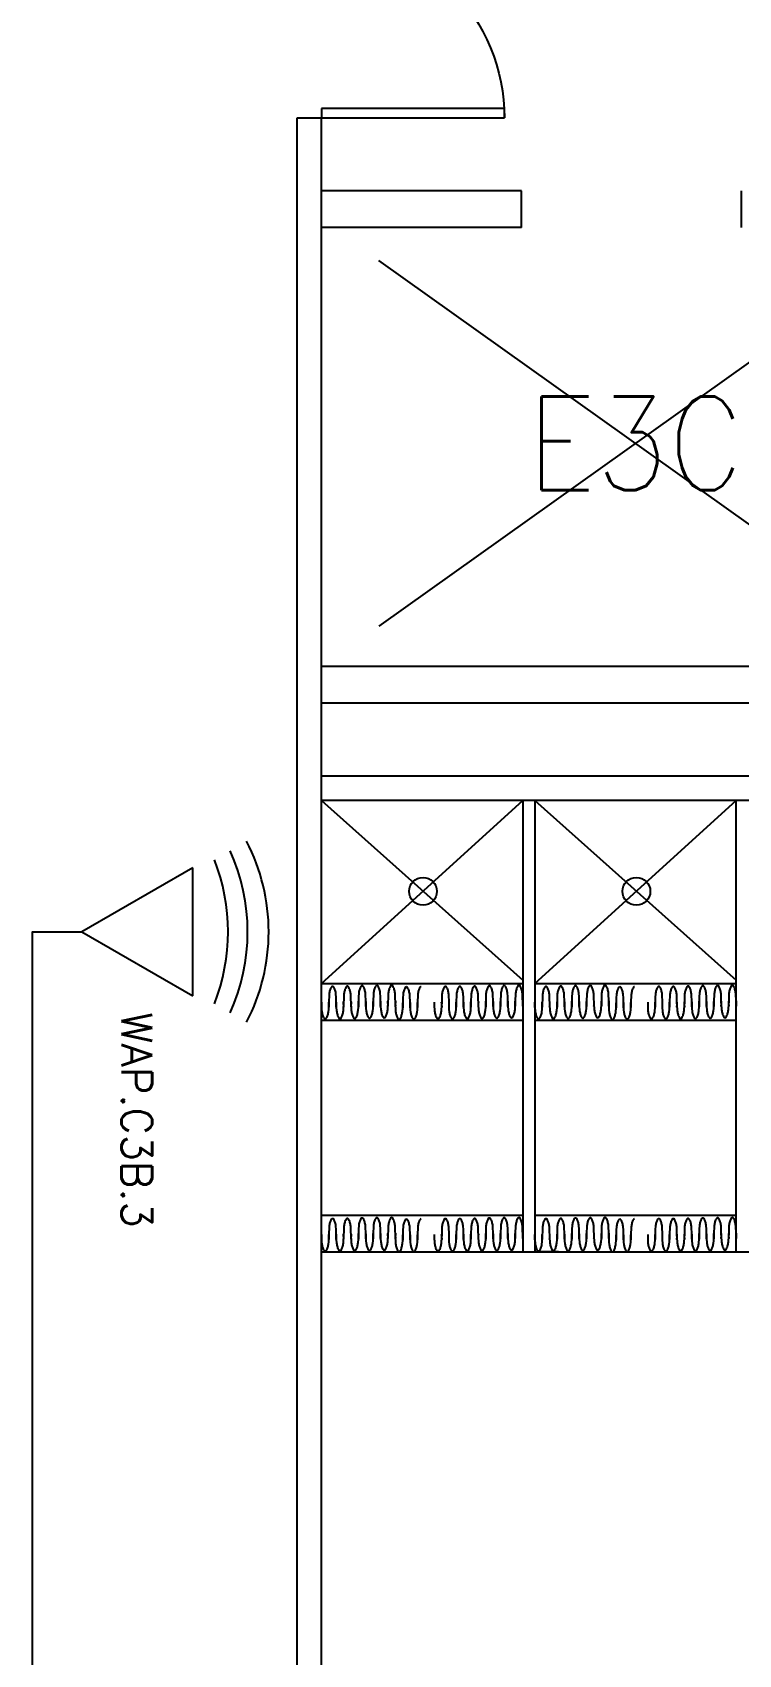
# Model space of a CAD drawing. Header units: inches. Extents: x -460 to 10305, y -938 to 5356.
# Drawn here: x 6000.6 to 6116.4, y 2437.1 to 2703.1 of the extents above; entities that cross this region are included whole.
import ezdxf
from ezdxf.enums import TextEntityAlignment as Align

# ---------------------------------------------------------------- set-up
doc = ezdxf.new("R2010")
doc.units = ezdxf.units.IN
doc.header["$MEASUREMENT"] = 0
doc.set_wipeout_variables(frame=1)
for name, color, linetype in [('01-0263-03-DWG-BFP-ARCH$0$SP-DOORS', 5, 'Continuous'), ('01-0263-03-DWG-BFP-ARCH$0$SP-ELEVATOR', 112, 'Continuous'), ('01-0263-03-DWG-BFP-ARCH$0$SP-FIXT', 35, 'Continuous'), ('01-0263-03-DWG-BFP-ARCH$0$SP-PART', 190, 'Continuous'), ('01-0263-03-DWG-BFP-ARCH$0$SP-RMNO', 7, 'Continuous'), ('01-0263-03-DWG-BFP-ARCH$0$SP-ROOM', 7, 'Continuous'), ('01-0263-03-DWG-BFP-ARCH$0$SP-WALL', 7, 'Continuous'), ('T-Comm-E-Wireless', 1, 'Continuous'), ('T-Comm-Path', 40, 'Continuous')]:
    doc.layers.add(name, color=color, linetype=linetype)
doc.layers.get('01-0263-03-DWG-BFP-ARCH$0$SP-ROOM').off()
doc.styles.add('01-0263-03-DWG-BFP-ARCH$0$ROMANS', font='ROMANS.shx', dxfattribs={"width": 0.9})
doc.styles.add('3-32', font='SIMPLEX.shx', dxfattribs={"height": 9})

# ---------------------------------------------------------------- blocks, each defined once
blk = doc.blocks.new('01-0263-03-DWG-BFP-ARCH$0$DOR01')
at = {"color": 0}
for p, q in [((1, 1), (0, 1)), ((0, 1), (0, 0)), ((1, 0), (1, 1)), ((0, 0), (1, 0))]:
    blk.add_line(p, q, dxfattribs=at)
blk = doc.blocks.new('01-0263-03-DWG-BFP-ARCH$0$DOR00')
at = {"color": 0}
for p, q in [((0, 1), (0, 0)), ((1, 0), (1, 1))]:
    blk.add_line(p, q, dxfattribs=at)
blk = doc.blocks.new('01-0263-03-DWG-BFP-ARCH$0$FMGRM1')
at = {"style": '01-0263-03-DWG-BFP-ARCH$0$ROMANS', "width": 0.9}
for tag, p in [('RMAREA', (0, -0.2836)), ('DATA1', (0, -0.443)), ('DATA2', (0, -0.6024)), ('DATA3', (0, -0.7618)), ('DATA4', (0, -0.9213)), ('DATA5', (0, -1.0807))]:
    blk.add_attdef(tag, text='', height=0.1172, dxfattribs=at).set_placement(p, align=Align.CENTER)
at = {"linetype": 'Continuous'}
blk.add_wipeout([(-0.375, -0.125), (0.375, -0.125), (0.375, 0.125), (-0.375, 0.125)], dxfattribs=at)
at = {"layer": '01-0263-03-DWG-BFP-ARCH$0$SP-RMNO', "style": '01-0263-03-DWG-BFP-ARCH$0$ROMANS', "width": 0.9}
blk.add_attdef('RMNUMB', text='', height=0.16, dxfattribs=at).set_placement((0, 0), align=Align.MIDDLE)
blk = doc.blocks.new('01-0263-03-DWG-BFP-ARCH', base_point=(1295.15, 1353.42))
at = {"layer": '01-0263-03-DWG-BFP-ARCH$0$SP-DOORS'}
blk.add_line((3346.01, 1907.43), (3342.16, 1907.43), dxfattribs=at)
at = {"layer": '01-0263-03-DWG-BFP-ARCH$0$SP-DOORS', "color": 4}
blk.add_lwpolyline([(3307.16, 2123.43, -0.414214), (3337.16, 2093.43, -0.414214)], format="xyb", dxfattribs=at)
at = {"layer": '01-0263-03-DWG-BFP-ARCH$0$SP-ELEVATOR'}
for p, q in [((3400.74, 2070.03), (3316.54, 2010.02)), ((3400.74, 2010.02), (3316.54, 2070.03))]:
    blk.add_line(p, q, dxfattribs=at)
at = {"layer": '01-0263-03-DWG-BFP-ARCH$0$SP-FIXT'}
for p, q in [((3307.16, 1981.43), (3340.16, 1951.96)), ((3307.16, 1951.43), (3340.16, 1981.43)), ((3342.16, 1951.43), (3375.16, 1981.43)), ((3342.16, 1981.43), (3375.16, 1951.96))]:
    blk.add_line(p, q, dxfattribs=at)
for centre in [(3323.81, 1966.56), (3358.81, 1966.56)]:
    blk.add_circle(centre, 2.28, dxfattribs=at)
at = {"layer": '01-0263-03-DWG-BFP-ARCH$0$SP-PART'}
for p, q in [((3307.16, 1951.43), (3340.16, 1951.43)), ((3342.16, 1951.43), (3375.16, 1951.43)), ((3307.16, 1945.43), (3340.16, 1945.43)), ((3342.16, 1945.43), (3375.16, 1945.43)), ((3307.16, 1913.43), (3340.16, 1913.43)), ((3342.16, 1913.43), (3375.16, 1913.43)), ((3307.16, 1907.43), (3340.16, 1907.43)), ((3342.16, 1907.43), (3375.16, 1907.43))]:
    blk.add_line(p, q, dxfattribs=at)
for points in [[(3308.98, 1950.96, 0.247833), (3308.8, 1950.86, 0.081037), (3308.54, 1950.32, 0.039769), (3308.42, 1949.68, 0.013847), (3308.37, 1947.81, 0.009217), (3308.37, 1947.53, 0.039769)], [(3309.58, 1947.55, 0.008534), (3309.59, 1947.81, 0.013847), (3309.54, 1949.68, 0.039769), (3309.41, 1950.32, 0.081037), (3309.16, 1950.86, 0.247833), (3308.98, 1950.96, 0.247833)], [(3311.4, 1951, 0.247833), (3311.22, 1950.9, 0.081037), (3310.97, 1950.36, 0.039769), (3310.84, 1949.72, 0.013847), (3310.79, 1947.85, 0.009217), (3310.79, 1947.57, 0.039769)], [(3312.01, 1947.59, 0.008534), (3312.01, 1947.85, 0.013847), (3311.96, 1949.72, 0.039769), (3311.83, 1950.36, 0.081037), (3311.58, 1950.9, 0.247833), (3311.4, 1951, 0.247833)], [(3313.82, 1951.05, 0.247833), (3313.64, 1950.96, 0.081037), (3313.39, 1950.42, 0.039769), (3313.26, 1949.78, 0.013847), (3313.21, 1947.91, 0.010512), (3313.22, 1947.59, 0.039769)], [(3314.43, 1947.65, 0.008534), (3314.43, 1947.91, 0.013847), (3314.38, 1949.78, 0.039769), (3314.25, 1950.42, 0.081037), (3314, 1950.96, 0.247833), (3313.82, 1951.05, 0.247833)], [(3316.25, 1951.1, 0.247833), (3316.07, 1951, 0.081037), (3315.81, 1950.46, 0.039769), (3315.69, 1949.82, 0.013847), (3315.64, 1947.95, 0.009217), (3315.64, 1947.67, 0.039769)], [(3316.85, 1947.69, 0.008534), (3316.86, 1947.95, 0.013847), (3316.81, 1949.82, 0.039769), (3316.68, 1950.46, 0.081037), (3316.43, 1951, 0.247833), (3316.25, 1951.1, 0.247833)], [(3319.28, 1948.58, 0.004146), (3319.27, 1948.01, 0.009217), (3319.28, 1947.73, 0.008534), (3319.28, 1947.99, 0.013847), (3319.23, 1949.87, 0.039769), (3319.1, 1950.51, 0.081037), (3318.85, 1951.04, 0.247833), (3318.67, 1951.14, 0.247833), (3318.49, 1951.04, 0.081037), (3318.24, 1950.51, 0.039769), (3318.11, 1949.87, 0.013847), (3318.06, 1947.99, 0.009217), (3318.06, 1947.71, 0.039769)], [(3321.09, 1950.87, 0.247833), (3320.91, 1950.77, 0.081037), (3320.66, 1950.23, 0.039769), (3320.53, 1949.59, 0.013847), (3320.48, 1947.72, 0.009217), (3320.49, 1947.44, 0.039769)], [(3321.7, 1947.46, 0.008534), (3321.7, 1947.72, 0.013847), (3321.65, 1949.59, 0.039769), (3321.52, 1950.23, 0.081037), (3321.27, 1950.77, 0.247833), (3321.09, 1950.87, 0.247833)], [(3323.51, 1950.91, 0.247833), (3323.33, 1950.81, 0.081037), (3323.08, 1950.28, 0.039769), (3322.96, 1949.64, 0.013847), (3322.9, 1947.76, 0.009217), (3322.91, 1947.48, 0.039769)], [(3327.48, 1950.96, 0.247833), (3327.3, 1950.86, 0.081037), (3327.05, 1950.32, 0.039769), (3326.92, 1949.68, 0.013847), (3326.87, 1947.81, 0.009217), (3326.88, 1947.53, 0.039769)], [(3328.09, 1947.55, 0.008534), (3328.09, 1947.81, 0.013847), (3328.04, 1949.68, 0.039769), (3327.91, 1950.32, 0.081037), (3327.66, 1950.86, 0.247833), (3327.48, 1950.96, 0.247833)], [(3329.86, 1950.96, 0.247833), (3329.68, 1950.86, 0.081037), (3329.43, 1950.32, 0.039769), (3329.3, 1949.68, 0.013847), (3329.25, 1947.81, 0.009217), (3329.25, 1947.53, 0.039769)], [(3330.46, 1947.55, 0.008534), (3330.47, 1947.81, 0.013847), (3330.42, 1949.68, 0.039769), (3330.29, 1950.32, 0.081037), (3330.04, 1950.86, 0.247833), (3329.86, 1950.96, 0.247833)], [(3332.28, 1951, 0.247833), (3332.1, 1950.9, 0.081037), (3331.85, 1950.36, 0.039769), (3331.72, 1949.72, 0.013847), (3331.67, 1947.85, 0.009217), (3331.68, 1947.57, 0.039769)], [(3332.89, 1947.59, 0.008534), (3332.89, 1947.85, 0.013847), (3332.84, 1949.72, 0.039769), (3332.71, 1950.36, 0.081037), (3332.46, 1950.9, 0.247833), (3332.28, 1951, 0.247833)], [(3334.7, 1951.05, 0.247833), (3334.52, 1950.96, 0.081037), (3334.27, 1950.42, 0.039769), (3334.14, 1949.78, 0.013847), (3334.09, 1947.91, 0.010512), (3334.1, 1947.59, 0.039769)], [(3335.31, 1947.65, 0.008534), (3335.31, 1947.91, 0.013847), (3335.26, 1949.78, 0.039769), (3335.14, 1950.42, 0.081037), (3334.88, 1950.96, 0.247833), (3334.7, 1951.05, 0.247833)], [(3337.13, 1951.1, 0.247833), (3336.95, 1951, 0.081037), (3336.7, 1950.46, 0.039769), (3336.57, 1949.82, 0.013847), (3336.52, 1947.95, 0.009217), (3336.52, 1947.67, 0.039769)], [(3337.73, 1947.69, 0.008534), (3337.74, 1947.95, 0.013847), (3337.69, 1949.82, 0.039769), (3337.56, 1950.46, 0.081037), (3337.31, 1951, 0.247833), (3337.13, 1951.1, 0.247833)], [(3340.16, 1948.58, 0.004146), (3340.15, 1948.01, 0.009217), (3340.16, 1947.73, 0.008534), (3340.16, 1947.99, 0.013847), (3340.11, 1949.87, 0.039769), (3339.98, 1950.51, 0.081037), (3339.73, 1951.04, 0.247833), (3339.55, 1951.14, 0.247833), (3339.37, 1951.04, 0.081037), (3339.12, 1950.51, 0.039769), (3338.99, 1949.87, 0.013847), (3338.94, 1947.99, 0.009217), (3338.95, 1947.71, 0.039769)], [(3343.98, 1950.96, 0.247833), (3343.8, 1950.86, 0.081037), (3343.54, 1950.32, 0.039769), (3343.42, 1949.68, 0.013847), (3343.37, 1947.81, 0.009217), (3343.37, 1947.53, 0.039769)], [(3344.58, 1947.55, 0.008534), (3344.59, 1947.81, 0.013847), (3344.54, 1949.68, 0.039769), (3344.41, 1950.32, 0.081037), (3344.16, 1950.86, 0.247833), (3343.98, 1950.96, 0.247833)], [(3346.4, 1951, 0.247833), (3346.22, 1950.9, 0.081037), (3345.97, 1950.36, 0.039769), (3345.84, 1949.72, 0.013847), (3345.79, 1947.85, 0.009217), (3345.79, 1947.57, 0.039769)], [(3347.01, 1947.59, 0.008534), (3347.01, 1947.85, 0.013847), (3346.96, 1949.72, 0.039769), (3346.83, 1950.36, 0.081037), (3346.58, 1950.9, 0.247833), (3346.4, 1951, 0.247833)], [(3348.82, 1951.05, 0.247833), (3348.64, 1950.96, 0.081037), (3348.39, 1950.42, 0.039769), (3348.26, 1949.78, 0.013847), (3348.21, 1947.91, 0.010512), (3348.22, 1947.59, 0.039769)], [(3349.43, 1947.65, 0.008534), (3349.43, 1947.91, 0.013847), (3349.38, 1949.78, 0.039769), (3349.25, 1950.42, 0.081037), (3349, 1950.96, 0.247833), (3348.82, 1951.05, 0.247833)], [(3351.25, 1951.1, 0.247833), (3351.07, 1951, 0.081037), (3350.81, 1950.46, 0.039769), (3350.69, 1949.82, 0.013847), (3350.64, 1947.95, 0.009217), (3350.64, 1947.67, 0.039769)], [(3351.85, 1947.69, 0.008534), (3351.86, 1947.95, 0.013847), (3351.81, 1949.82, 0.039769), (3351.68, 1950.46, 0.081037), (3351.43, 1951, 0.247833), (3351.25, 1951.1, 0.247833)], [(3354.28, 1948.58, 0.004146), (3354.27, 1948.01, 0.009217), (3354.28, 1947.73, 0.008534), (3354.28, 1947.99, 0.013847), (3354.23, 1949.87, 0.039769), (3354.1, 1950.51, 0.081037), (3353.85, 1951.04, 0.247833), (3353.67, 1951.14, 0.247833), (3353.49, 1951.04, 0.081037), (3353.24, 1950.51, 0.039769), (3353.11, 1949.87, 0.013847), (3353.06, 1947.99, 0.009217), (3353.06, 1947.71, 0.039769)], [(3356.09, 1950.87, 0.247833), (3355.91, 1950.77, 0.081037), (3355.66, 1950.23, 0.039769), (3355.53, 1949.59, 0.013847), (3355.48, 1947.72, 0.009217), (3355.49, 1947.44, 0.039769)], [(3356.7, 1947.46, 0.008534), (3356.7, 1947.72, 0.013847), (3356.65, 1949.59, 0.039769), (3356.52, 1950.23, 0.081037), (3356.27, 1950.77, 0.247833), (3356.09, 1950.87, 0.247833)], [(3358.51, 1950.91, 0.247833), (3358.33, 1950.81, 0.081037), (3358.08, 1950.28, 0.039769), (3357.96, 1949.64, 0.013847), (3357.9, 1947.76, 0.009217), (3357.91, 1947.48, 0.039769)], [(3362.48, 1950.96, 0.247833), (3362.3, 1950.86, 0.081037), (3362.05, 1950.32, 0.039769), (3361.92, 1949.68, 0.013847), (3361.87, 1947.81, 0.009217), (3361.88, 1947.53, 0.039769)], [(3363.09, 1947.55, 0.008534), (3363.09, 1947.81, 0.013847), (3363.04, 1949.68, 0.039769), (3362.91, 1950.32, 0.081037), (3362.66, 1950.86, 0.247833), (3362.48, 1950.96, 0.247833)], [(3364.86, 1950.96, 0.247833), (3364.68, 1950.86, 0.081037), (3364.43, 1950.32, 0.039769), (3364.3, 1949.68, 0.013847), (3364.25, 1947.81, 0.009217), (3364.25, 1947.53, 0.039769)], [(3365.46, 1947.55, 0.008534), (3365.47, 1947.81, 0.013847), (3365.42, 1949.68, 0.039769), (3365.29, 1950.32, 0.081037), (3365.04, 1950.86, 0.247833), (3364.86, 1950.96, 0.247833)], [(3367.28, 1951, 0.247833), (3367.1, 1950.9, 0.081037), (3366.85, 1950.36, 0.039769), (3366.72, 1949.72, 0.013847), (3366.67, 1947.85, 0.009217), (3366.68, 1947.57, 0.039769)], [(3367.89, 1947.59, 0.008534), (3367.89, 1947.85, 0.013847), (3367.84, 1949.72, 0.039769), (3367.71, 1950.36, 0.081037), (3367.46, 1950.9, 0.247833), (3367.28, 1951, 0.247833)], [(3369.7, 1951.05, 0.247833), (3369.52, 1950.96, 0.081037), (3369.27, 1950.42, 0.039769), (3369.14, 1949.78, 0.013847), (3369.09, 1947.91, 0.010512), (3369.1, 1947.59, 0.039769)], [(3370.31, 1947.65, 0.008534), (3370.31, 1947.91, 0.013847), (3370.26, 1949.78, 0.039769), (3370.14, 1950.42, 0.081037), (3369.88, 1950.96, 0.247833), (3369.7, 1951.05, 0.247833)], [(3372.13, 1951.1, 0.247833), (3371.95, 1951, 0.081037), (3371.7, 1950.46, 0.039769), (3371.57, 1949.82, 0.013847), (3371.52, 1947.95, 0.009217), (3371.52, 1947.67, 0.039769)], [(3372.73, 1947.69, 0.008534), (3372.74, 1947.95, 0.013847), (3372.69, 1949.82, 0.039769), (3372.56, 1950.46, 0.081037), (3372.31, 1951, 0.247833), (3372.13, 1951.1, 0.247833)], [(3375.16, 1948.58, 0.004146), (3375.15, 1948.01, 0.009217), (3375.16, 1947.73, 0.008534), (3375.16, 1947.99, 0.013847), (3375.11, 1949.87, 0.039769), (3374.98, 1950.51, 0.081037), (3374.73, 1951.04, 0.247833), (3374.55, 1951.14, 0.247833), (3374.37, 1951.04, 0.081037), (3374.12, 1950.51, 0.039769), (3373.99, 1949.87, 0.013847), (3373.94, 1947.99, 0.009217), (3373.95, 1947.71, 0.039769)], [(3307.16, 1948.35, 0.004146), (3307.15, 1947.79, 0.02916), (3307.21, 1946.9, 0.039769), (3307.33, 1946.26, 0.081037), (3307.58, 1945.73, 0.247833), (3307.76, 1945.63, 0.247833), (3307.94, 1945.73, 0.081037), (3308.2, 1946.26, 0.039769), (3308.32, 1946.9, 0.02916), (3308.37, 1947.79, 0.0043), (3308.37, 1948.37, 0.039769)], [(3307.16, 1947.51, 0.008534), (3307.16, 1947.77, 0.0043), (3307.16, 1948.35, 0.039769)], [(3309.58, 1948.39, 0.004146), (3309.58, 1947.83, 0.02916), (3309.63, 1946.94, 0.039769), (3309.76, 1946.3, 0.081037), (3310.01, 1945.77, 0.247833), (3310.19, 1945.67, 0.247833), (3310.37, 1945.77, 0.081037), (3310.62, 1946.3, 0.039769), (3310.75, 1946.94, 0.02916), (3310.8, 1947.83, 0.0043), (3310.79, 1948.41, 0.039769)], [(3312.01, 1948.43, 0.004146), (3312, 1947.87, 0.02916), (3312.05, 1946.99, 0.039769), (3312.18, 1946.35, 0.081037), (3312.43, 1945.81, 0.247833), (3312.61, 1945.71, 0.247833), (3312.79, 1945.81, 0.081037), (3313.04, 1946.35, 0.039769), (3313.17, 1946.99, 0.02916), (3313.22, 1947.87, 0.004854), (3313.22, 1948.53, 0.039769)], [(3314.43, 1948.49, 0.004146), (3314.42, 1947.93, 0.02916), (3314.48, 1947.04, 0.039769), (3314.6, 1946.4, 0.081037), (3314.85, 1945.87, 0.247833), (3315.03, 1945.77, 0.247833), (3315.21, 1945.87, 0.081037), (3315.47, 1946.4, 0.039769), (3315.59, 1947.04, 0.02916), (3315.64, 1947.93, 0.0043), (3315.64, 1948.51, 0.039769)], [(3316.85, 1948.53, 0.004146), (3316.85, 1947.97, 0.02916), (3316.9, 1947.09, 0.039769), (3317.03, 1946.45, 0.081037), (3317.28, 1945.91, 0.247833), (3317.46, 1945.81, 0.247833), (3317.64, 1945.91, 0.081037), (3317.89, 1946.45, 0.039769), (3318.02, 1947.09, 0.02916), (3318.07, 1947.97, 0.0043), (3318.06, 1948.55, 0.039769)], [(3319.27, 1948.26, 0.004146), (3319.27, 1947.7, 0.02916), (3319.32, 1946.81, 0.039769), (3319.45, 1946.17, 0.081037), (3319.7, 1945.64, 0.247833), (3319.88, 1945.54, 0.247833), (3320.06, 1945.64, 0.081037), (3320.31, 1946.17, 0.039769), (3320.44, 1946.81, 0.02916), (3320.49, 1947.7, 0.0043), (3320.48, 1948.28, 0.039769)], [(3321.7, 1948.3, 0.004146), (3321.69, 1947.74, 0.02916), (3321.74, 1946.86, 0.039769), (3321.87, 1946.22, 0.081037), (3322.12, 1945.68, 0.247833), (3322.3, 1945.58, 0.247833), (3322.48, 1945.68, 0.081037), (3322.73, 1946.22, 0.039769), (3322.86, 1946.86, 0.02916), (3322.91, 1947.74, 0.0043), (3322.91, 1948.32, 0.039769)], [(3325.66, 1948.35, 0.004146), (3325.66, 1947.79, 0.02916), (3325.71, 1946.9, 0.039769), (3325.84, 1946.26, 0.081037), (3326.09, 1945.73, 0.247833), (3326.27, 1945.63, 0.247833), (3326.45, 1945.73, 0.081037), (3326.7, 1946.26, 0.039769), (3326.83, 1946.9, 0.02916), (3326.88, 1947.79, 0.0043), (3326.87, 1948.37, 0.039769)], [(3328.04, 1948.35, 0.004146), (3328.03, 1947.79, 0.02916), (3328.09, 1946.9, 0.039769), (3328.21, 1946.26, 0.081037), (3328.46, 1945.73, 0.247833), (3328.65, 1945.63, 0.247833), (3328.83, 1945.73, 0.081037), (3329.08, 1946.26, 0.039769), (3329.2, 1946.9, 0.02916), (3329.26, 1947.79, 0.0043), (3329.25, 1948.37, 0.039769)], [(3330.46, 1948.39, 0.004146), (3330.46, 1947.83, 0.02916), (3330.51, 1946.94, 0.039769), (3330.64, 1946.3, 0.081037), (3330.89, 1945.77, 0.247833), (3331.07, 1945.67, 0.247833), (3331.25, 1945.77, 0.081037), (3331.5, 1946.3, 0.039769), (3331.63, 1946.94, 0.02916), (3331.68, 1947.83, 0.0043), (3331.68, 1948.41, 0.039769)], [(3332.89, 1948.43, 0.004146), (3332.88, 1947.87, 0.02916), (3332.93, 1946.99, 0.039769), (3333.06, 1946.35, 0.081037), (3333.31, 1945.81, 0.247833), (3333.49, 1945.71, 0.247833), (3333.67, 1945.81, 0.081037), (3333.93, 1946.35, 0.039769), (3334.05, 1946.99, 0.02916), (3334.1, 1947.87, 0.004854), (3334.1, 1948.53, 0.039769)], [(3335.31, 1948.49, 0.004146), (3335.3, 1947.93, 0.02916), (3335.36, 1947.04, 0.039769), (3335.48, 1946.4, 0.081037), (3335.73, 1945.87, 0.247833), (3335.92, 1945.77, 0.247833), (3336.1, 1945.87, 0.081037), (3336.35, 1946.4, 0.039769), (3336.47, 1947.04, 0.02916), (3336.53, 1947.93, 0.0043), (3336.52, 1948.51, 0.039769)], [(3337.73, 1948.53, 0.004146), (3337.73, 1947.97, 0.02916), (3337.78, 1947.09, 0.039769), (3337.91, 1946.45, 0.081037), (3338.16, 1945.91, 0.247833), (3338.34, 1945.81, 0.247833), (3338.52, 1945.91, 0.081037), (3338.77, 1946.45, 0.039769), (3338.9, 1947.09, 0.02916), (3338.95, 1947.97, 0.0043), (3338.95, 1948.55, 0.039769)], [(3342.16, 1948.35, 0.004146), (3342.15, 1947.79, 0.02916), (3342.21, 1946.9, 0.039769), (3342.33, 1946.26, 0.081037), (3342.58, 1945.73, 0.247833), (3342.76, 1945.63, 0.247833), (3342.94, 1945.73, 0.081037), (3343.2, 1946.26, 0.039769), (3343.32, 1946.9, 0.02916), (3343.37, 1947.79, 0.0043), (3343.37, 1948.37, 0.039769)], [(3342.16, 1947.51, 0.008534), (3342.16, 1947.77, 0.0043), (3342.16, 1948.35, 0.039769)], [(3344.58, 1948.39, 0.004146), (3344.58, 1947.83, 0.02916), (3344.63, 1946.94, 0.039769), (3344.76, 1946.3, 0.081037), (3345.01, 1945.77, 0.247833), (3345.19, 1945.67, 0.247833), (3345.37, 1945.77, 0.081037), (3345.62, 1946.3, 0.039769), (3345.75, 1946.94, 0.02916), (3345.8, 1947.83, 0.0043), (3345.79, 1948.41, 0.039769)], [(3347.01, 1948.43, 0.004146), (3347, 1947.87, 0.02916), (3347.05, 1946.99, 0.039769), (3347.18, 1946.35, 0.081037), (3347.43, 1945.81, 0.247833), (3347.61, 1945.71, 0.247833), (3347.79, 1945.81, 0.081037), (3348.04, 1946.35, 0.039769), (3348.17, 1946.99, 0.02916), (3348.22, 1947.87, 0.004854), (3348.22, 1948.53, 0.039769)], [(3349.43, 1948.49, 0.004146), (3349.42, 1947.93, 0.02916), (3349.48, 1947.04, 0.039769), (3349.6, 1946.4, 0.081037), (3349.85, 1945.87, 0.247833), (3350.03, 1945.77, 0.247833), (3350.21, 1945.87, 0.081037), (3350.47, 1946.4, 0.039769), (3350.59, 1947.04, 0.02916), (3350.64, 1947.93, 0.0043), (3350.64, 1948.51, 0.039769)], [(3351.85, 1948.53, 0.004146), (3351.85, 1947.97, 0.02916), (3351.9, 1947.09, 0.039769), (3352.03, 1946.45, 0.081037), (3352.28, 1945.91, 0.247833), (3352.46, 1945.81, 0.247833), (3352.64, 1945.91, 0.081037), (3352.89, 1946.45, 0.039769), (3353.02, 1947.09, 0.02916), (3353.07, 1947.97, 0.0043), (3353.06, 1948.55, 0.039769)], [(3354.27, 1948.26, 0.004146), (3354.27, 1947.7, 0.02916), (3354.32, 1946.81, 0.039769), (3354.45, 1946.17, 0.081037), (3354.7, 1945.64, 0.247833), (3354.88, 1945.54, 0.247833), (3355.06, 1945.64, 0.081037), (3355.31, 1946.17, 0.039769), (3355.44, 1946.81, 0.02916), (3355.49, 1947.7, 0.0043), (3355.48, 1948.28, 0.039769)], [(3356.7, 1948.3, 0.004146), (3356.69, 1947.74, 0.02916), (3356.74, 1946.86, 0.039769), (3356.87, 1946.22, 0.081037), (3357.12, 1945.68, 0.247833), (3357.3, 1945.58, 0.247833), (3357.48, 1945.68, 0.081037), (3357.73, 1946.22, 0.039769), (3357.86, 1946.86, 0.02916), (3357.91, 1947.74, 0.0043), (3357.91, 1948.32, 0.039769)], [(3360.66, 1948.35, 0.004146), (3360.66, 1947.79, 0.02916), (3360.71, 1946.9, 0.039769), (3360.84, 1946.26, 0.081037), (3361.09, 1945.73, 0.247833), (3361.27, 1945.63, 0.247833), (3361.45, 1945.73, 0.081037), (3361.7, 1946.26, 0.039769), (3361.83, 1946.9, 0.02916), (3361.88, 1947.79, 0.0043), (3361.87, 1948.37, 0.039769)], [(3363.04, 1948.35, 0.004146), (3363.03, 1947.79, 0.02916), (3363.09, 1946.9, 0.039769), (3363.21, 1946.26, 0.081037), (3363.46, 1945.73, 0.247833), (3363.65, 1945.63, 0.247833), (3363.83, 1945.73, 0.081037), (3364.08, 1946.26, 0.039769), (3364.2, 1946.9, 0.02916), (3364.26, 1947.79, 0.0043), (3364.25, 1948.37, 0.039769)], [(3365.46, 1948.39, 0.004146), (3365.46, 1947.83, 0.02916), (3365.51, 1946.94, 0.039769), (3365.64, 1946.3, 0.081037), (3365.89, 1945.77, 0.247833), (3366.07, 1945.67, 0.247833), (3366.25, 1945.77, 0.081037), (3366.5, 1946.3, 0.039769), (3366.63, 1946.94, 0.02916), (3366.68, 1947.83, 0.0043), (3366.68, 1948.41, 0.039769)], [(3367.89, 1948.43, 0.004146), (3367.88, 1947.87, 0.02916), (3367.93, 1946.99, 0.039769), (3368.06, 1946.35, 0.081037), (3368.31, 1945.81, 0.247833), (3368.49, 1945.71, 0.247833), (3368.67, 1945.81, 0.081037), (3368.93, 1946.35, 0.039769), (3369.05, 1946.99, 0.02916), (3369.1, 1947.87, 0.004854), (3369.1, 1948.53, 0.039769)], [(3370.31, 1948.49, 0.004146), (3370.3, 1947.93, 0.02916), (3370.36, 1947.04, 0.039769), (3370.48, 1946.4, 0.081037), (3370.73, 1945.87, 0.247833), (3370.92, 1945.77, 0.247833), (3371.1, 1945.87, 0.081037), (3371.35, 1946.4, 0.039769), (3371.47, 1947.04, 0.02916), (3371.53, 1947.93, 0.0043), (3371.52, 1948.51, 0.039769)], [(3372.73, 1948.53, 0.004146), (3372.73, 1947.97, 0.02916), (3372.78, 1947.09, 0.039769), (3372.91, 1946.45, 0.081037), (3373.16, 1945.91, 0.247833), (3373.34, 1945.81, 0.247833), (3373.52, 1945.91, 0.081037), (3373.77, 1946.45, 0.039769), (3373.9, 1947.09, 0.02916), (3373.95, 1947.97, 0.0043), (3373.95, 1948.55, 0.039769)], [(3311.4, 1912.9, 0.247833), (3311.22, 1912.81, 0.081037), (3310.97, 1912.27, 0.039769), (3310.84, 1911.63, 0.013847), (3310.79, 1909.76, 0.009217), (3310.79, 1909.48, 0.039769)], [(3312.01, 1909.5, 0.008534), (3312.01, 1909.76, 0.013847), (3311.96, 1911.63, 0.039769), (3311.83, 1912.27, 0.081037), (3311.58, 1912.81, 0.247833), (3311.4, 1912.9, 0.247833)], [(3313.82, 1912.96, 0.247833), (3313.64, 1912.87, 0.081037), (3313.39, 1912.33, 0.039769), (3313.26, 1911.69, 0.013847), (3313.21, 1909.82, 0.010512), (3313.22, 1909.5, 0.039769)], [(3314.43, 1909.56, 0.008534), (3314.43, 1909.82, 0.013847), (3314.38, 1911.69, 0.039769), (3314.25, 1912.33, 0.081037), (3314, 1912.87, 0.247833), (3313.82, 1912.96, 0.247833)], [(3316.25, 1913, 0.247833), (3316.07, 1912.91, 0.081037), (3315.81, 1912.37, 0.039769), (3315.69, 1911.73, 0.013847), (3315.64, 1909.86, 0.009217), (3315.64, 1909.58, 0.039769)], [(3316.85, 1909.6, 0.008534), (3316.86, 1909.86, 0.013847), (3316.81, 1911.73, 0.039769), (3316.68, 1912.37, 0.081037), (3316.43, 1912.91, 0.247833), (3316.25, 1913, 0.247833)], [(3319.28, 1910.48, 0.004146), (3319.27, 1909.92, 0.009217), (3319.28, 1909.64, 0.008534), (3319.28, 1909.9, 0.013847), (3319.23, 1911.77, 0.039769), (3319.1, 1912.41, 0.081037), (3318.85, 1912.95, 0.247833), (3318.67, 1913.05, 0.247833), (3318.49, 1912.95, 0.081037), (3318.24, 1912.41, 0.039769), (3318.11, 1911.77, 0.013847), (3318.06, 1909.9, 0.009217), (3318.06, 1909.62, 0.039769)], [(3332.28, 1912.9, 0.247833), (3332.1, 1912.81, 0.081037), (3331.85, 1912.27, 0.039769), (3331.72, 1911.63, 0.013847), (3331.67, 1909.76, 0.009217), (3331.68, 1909.48, 0.039769)], [(3332.89, 1909.5, 0.008534), (3332.89, 1909.76, 0.013847), (3332.84, 1911.63, 0.039769), (3332.71, 1912.27, 0.081037), (3332.46, 1912.81, 0.247833), (3332.28, 1912.9, 0.247833)], [(3334.7, 1912.96, 0.247833), (3334.52, 1912.87, 0.081037), (3334.27, 1912.33, 0.039769), (3334.14, 1911.69, 0.013847), (3334.09, 1909.82, 0.010512), (3334.1, 1909.5, 0.039769)], [(3335.31, 1909.56, 0.008534), (3335.31, 1909.82, 0.013847), (3335.26, 1911.69, 0.039769), (3335.14, 1912.33, 0.081037), (3334.88, 1912.87, 0.247833), (3334.7, 1912.96, 0.247833)], [(3337.13, 1913, 0.247833), (3336.95, 1912.91, 0.081037), (3336.7, 1912.37, 0.039769), (3336.57, 1911.73, 0.013847), (3336.52, 1909.86, 0.009217), (3336.52, 1909.58, 0.039769)], [(3337.73, 1909.6, 0.008534), (3337.74, 1909.86, 0.013847), (3337.69, 1911.73, 0.039769), (3337.56, 1912.37, 0.081037), (3337.31, 1912.91, 0.247833), (3337.13, 1913, 0.247833)], [(3340.16, 1910.48, 0.004146), (3340.15, 1909.92, 0.009217), (3340.16, 1909.64, 0.008534), (3340.16, 1909.9, 0.013847), (3340.11, 1911.77, 0.039769), (3339.98, 1912.41, 0.081037), (3339.73, 1912.95, 0.247833), (3339.55, 1913.05, 0.247833), (3339.37, 1912.95, 0.081037), (3339.12, 1912.41, 0.039769), (3338.99, 1911.77, 0.013847), (3338.94, 1909.9, 0.009217), (3338.95, 1909.62, 0.039769)], [(3346.4, 1912.9, 0.247833), (3346.22, 1912.81, 0.081037), (3345.97, 1912.27, 0.039769), (3345.84, 1911.63, 0.013847), (3345.79, 1909.76, 0.009217), (3345.79, 1909.48, 0.039769)], [(3347.01, 1909.5, 0.008534), (3347.01, 1909.76, 0.013847), (3346.96, 1911.63, 0.039769), (3346.83, 1912.27, 0.081037), (3346.58, 1912.81, 0.247833), (3346.4, 1912.9, 0.247833)], [(3348.82, 1912.96, 0.247833), (3348.64, 1912.87, 0.081037), (3348.39, 1912.33, 0.039769), (3348.26, 1911.69, 0.013847), (3348.21, 1909.82, 0.010512), (3348.22, 1909.5, 0.039769)], [(3349.43, 1909.56, 0.008534), (3349.43, 1909.82, 0.013847), (3349.38, 1911.69, 0.039769), (3349.25, 1912.33, 0.081037), (3349, 1912.87, 0.247833), (3348.82, 1912.96, 0.247833)], [(3351.25, 1913, 0.247833), (3351.07, 1912.91, 0.081037), (3350.81, 1912.37, 0.039769), (3350.69, 1911.73, 0.013847), (3350.64, 1909.86, 0.009217), (3350.64, 1909.58, 0.039769)], [(3351.85, 1909.6, 0.008534), (3351.86, 1909.86, 0.013847), (3351.81, 1911.73, 0.039769), (3351.68, 1912.37, 0.081037), (3351.43, 1912.91, 0.247833), (3351.25, 1913, 0.247833)], [(3354.28, 1910.48, 0.004146), (3354.27, 1909.92, 0.009217), (3354.28, 1909.64, 0.008534), (3354.28, 1909.9, 0.013847), (3354.23, 1911.77, 0.039769), (3354.1, 1912.41, 0.081037), (3353.85, 1912.95, 0.247833), (3353.67, 1913.05, 0.247833), (3353.49, 1912.95, 0.081037), (3353.24, 1912.41, 0.039769), (3353.11, 1911.77, 0.013847), (3353.06, 1909.9, 0.009217), (3353.06, 1909.62, 0.039769)], [(3367.28, 1912.9, 0.247833), (3367.1, 1912.81, 0.081037), (3366.85, 1912.27, 0.039769), (3366.72, 1911.63, 0.013847), (3366.67, 1909.76, 0.009217), (3366.68, 1909.48, 0.039769)], [(3367.89, 1909.5, 0.008534), (3367.89, 1909.76, 0.013847), (3367.84, 1911.63, 0.039769), (3367.71, 1912.27, 0.081037), (3367.46, 1912.81, 0.247833), (3367.28, 1912.9, 0.247833)], [(3369.7, 1912.96, 0.247833), (3369.52, 1912.87, 0.081037), (3369.27, 1912.33, 0.039769), (3369.14, 1911.69, 0.013847), (3369.09, 1909.82, 0.010512), (3369.1, 1909.5, 0.039769)], [(3370.31, 1909.56, 0.008534), (3370.31, 1909.82, 0.013847), (3370.26, 1911.69, 0.039769), (3370.14, 1912.33, 0.081037), (3369.88, 1912.87, 0.247833), (3369.7, 1912.96, 0.247833)], [(3372.13, 1913, 0.247833), (3371.95, 1912.91, 0.081037), (3371.7, 1912.37, 0.039769), (3371.57, 1911.73, 0.013847), (3371.52, 1909.86, 0.009217), (3371.52, 1909.58, 0.039769)], [(3372.73, 1909.6, 0.008534), (3372.74, 1909.86, 0.013847), (3372.69, 1911.73, 0.039769), (3372.56, 1912.37, 0.081037), (3372.31, 1912.91, 0.247833), (3372.13, 1913, 0.247833)], [(3375.16, 1910.48, 0.004146), (3375.15, 1909.92, 0.009217), (3375.16, 1909.64, 0.008534), (3375.16, 1909.9, 0.013847), (3375.11, 1911.77, 0.039769), (3374.98, 1912.41, 0.081037), (3374.73, 1912.95, 0.247833), (3374.55, 1913.05, 0.247833), (3374.37, 1912.95, 0.081037), (3374.12, 1912.41, 0.039769), (3373.99, 1911.77, 0.013847), (3373.94, 1909.9, 0.009217), (3373.95, 1909.62, 0.039769)], [(3307.16, 1910.26, 0.004146), (3307.15, 1909.7, 0.02916), (3307.21, 1908.81, 0.039769), (3307.33, 1908.17, 0.081037), (3307.58, 1907.63, 0.247833), (3307.76, 1907.54, 0.247833), (3307.94, 1907.63, 0.081037), (3308.2, 1908.17, 0.039769), (3308.32, 1908.81, 0.02916), (3308.37, 1909.7, 0.0043), (3308.37, 1910.28, 0.039769)], [(3307.16, 1909.42, 0.008534), (3307.16, 1909.68, 0.0043), (3307.16, 1910.26, 0.039769)], [(3308.98, 1912.86, 0.247833), (3308.8, 1912.77, 0.081037), (3308.54, 1912.23, 0.039769), (3308.42, 1911.59, 0.013847), (3308.37, 1909.72, 0.009217), (3308.37, 1909.44, 0.039769)], [(3309.58, 1909.46, 0.008534), (3309.59, 1909.72, 0.013847), (3309.54, 1911.59, 0.039769), (3309.41, 1912.23, 0.081037), (3309.16, 1912.77, 0.247833), (3308.98, 1912.86, 0.247833)], [(3309.58, 1910.3, 0.004146), (3309.58, 1909.74, 0.02916), (3309.63, 1908.85, 0.039769), (3309.76, 1908.21, 0.081037), (3310.01, 1907.67, 0.247833), (3310.19, 1907.58, 0.247833), (3310.37, 1907.67, 0.081037), (3310.62, 1908.21, 0.039769), (3310.75, 1908.85, 0.02916), (3310.8, 1909.74, 0.0043), (3310.79, 1910.32, 0.039769)], [(3312.01, 1910.34, 0.004146), (3312, 1909.78, 0.02916), (3312.05, 1908.89, 0.039769), (3312.18, 1908.25, 0.081037), (3312.43, 1907.72, 0.247833), (3312.61, 1907.62, 0.247833), (3312.79, 1907.72, 0.081037), (3313.04, 1908.25, 0.039769), (3313.17, 1908.89, 0.02916), (3313.22, 1909.78, 0.004854), (3313.22, 1910.44, 0.039769)], [(3314.43, 1910.4, 0.004146), (3314.42, 1909.84, 0.02916), (3314.48, 1908.95, 0.039769), (3314.6, 1908.31, 0.081037), (3314.85, 1907.77, 0.247833), (3315.03, 1907.68, 0.247833), (3315.21, 1907.77, 0.081037), (3315.47, 1908.31, 0.039769), (3315.59, 1908.95, 0.02916), (3315.64, 1909.84, 0.0043), (3315.64, 1910.42, 0.039769)], [(3316.85, 1910.44, 0.004146), (3316.85, 1909.88, 0.02916), (3316.9, 1908.99, 0.039769), (3317.03, 1908.35, 0.081037), (3317.28, 1907.82, 0.247833), (3317.46, 1907.72, 0.247833), (3317.64, 1907.82, 0.081037), (3317.89, 1908.35, 0.039769), (3318.02, 1908.99, 0.02916), (3318.07, 1909.88, 0.0043), (3318.06, 1910.46, 0.039769)], [(3321.09, 1912.77, 0.247833), (3320.91, 1912.68, 0.081037), (3320.66, 1912.14, 0.039769), (3320.53, 1911.5, 0.013847), (3320.48, 1909.63, 0.009217), (3320.49, 1909.35, 0.039769)], [(3321.7, 1909.37, 0.008534), (3321.7, 1909.63, 0.013847), (3321.65, 1911.5, 0.039769), (3321.52, 1912.14, 0.081037), (3321.27, 1912.68, 0.247833), (3321.09, 1912.77, 0.247833)], [(3321.7, 1910.21, 0.004146), (3321.69, 1909.65, 0.02916), (3321.74, 1908.76, 0.039769), (3321.87, 1908.12, 0.081037), (3322.12, 1907.59, 0.247833), (3322.3, 1907.49, 0.247833), (3322.48, 1907.59, 0.081037), (3322.73, 1908.12, 0.039769), (3322.86, 1908.76, 0.02916), (3322.91, 1909.65, 0.0043), (3322.91, 1910.23, 0.039769)], [(3323.51, 1912.82, 0.247833), (3323.33, 1912.72, 0.081037), (3323.08, 1912.18, 0.039769), (3322.96, 1911.54, 0.013847), (3322.9, 1909.67, 0.009217), (3322.91, 1909.39, 0.039769)], [(3325.66, 1910.26, 0.004146), (3325.66, 1909.7, 0.02916), (3325.71, 1908.81, 0.039769), (3325.84, 1908.17, 0.081037), (3326.09, 1907.63, 0.247833), (3326.27, 1907.54, 0.247833), (3326.45, 1907.63, 0.081037), (3326.7, 1908.17, 0.039769), (3326.83, 1908.81, 0.02916), (3326.88, 1909.7, 0.0043), (3326.87, 1910.28, 0.039769)], [(3327.48, 1912.86, 0.247833), (3327.3, 1912.77, 0.081037), (3327.05, 1912.23, 0.039769), (3326.92, 1911.59, 0.013847), (3326.87, 1909.72, 0.009217), (3326.88, 1909.44, 0.039769)], [(3328.09, 1909.46, 0.008534), (3328.09, 1909.72, 0.013847), (3328.04, 1911.59, 0.039769), (3327.91, 1912.23, 0.081037), (3327.66, 1912.77, 0.247833), (3327.48, 1912.86, 0.247833)], [(3328.04, 1910.26, 0.004146), (3328.03, 1909.7, 0.02916), (3328.09, 1908.81, 0.039769), (3328.21, 1908.17, 0.081037), (3328.46, 1907.63, 0.247833), (3328.65, 1907.54, 0.247833), (3328.83, 1907.63, 0.081037), (3329.08, 1908.17, 0.039769), (3329.2, 1908.81, 0.02916), (3329.26, 1909.7, 0.0043), (3329.25, 1910.28, 0.039769)], [(3329.86, 1912.86, 0.247833), (3329.68, 1912.77, 0.081037), (3329.43, 1912.23, 0.039769), (3329.3, 1911.59, 0.013847), (3329.25, 1909.72, 0.009217), (3329.25, 1909.44, 0.039769)], [(3330.46, 1909.46, 0.008534), (3330.47, 1909.72, 0.013847), (3330.42, 1911.59, 0.039769), (3330.29, 1912.23, 0.081037), (3330.04, 1912.77, 0.247833), (3329.86, 1912.86, 0.247833)], [(3330.46, 1910.3, 0.004146), (3330.46, 1909.74, 0.02916), (3330.51, 1908.85, 0.039769), (3330.64, 1908.21, 0.081037), (3330.89, 1907.67, 0.247833), (3331.07, 1907.58, 0.247833), (3331.25, 1907.67, 0.081037), (3331.5, 1908.21, 0.039769), (3331.63, 1908.85, 0.02916), (3331.68, 1909.74, 0.0043), (3331.68, 1910.32, 0.039769)], [(3332.89, 1910.34, 0.004146), (3332.88, 1909.78, 0.02916), (3332.93, 1908.89, 0.039769), (3333.06, 1908.25, 0.081037), (3333.31, 1907.72, 0.247833), (3333.49, 1907.62, 0.247833), (3333.67, 1907.72, 0.081037), (3333.93, 1908.25, 0.039769), (3334.05, 1908.89, 0.02916), (3334.1, 1909.78, 0.004854), (3334.1, 1910.44, 0.039769)], [(3335.31, 1910.4, 0.004146), (3335.3, 1909.84, 0.02916), (3335.36, 1908.95, 0.039769), (3335.48, 1908.31, 0.081037), (3335.73, 1907.77, 0.247833), (3335.92, 1907.68, 0.247833), (3336.1, 1907.77, 0.081037), (3336.35, 1908.31, 0.039769), (3336.47, 1908.95, 0.02916), (3336.53, 1909.84, 0.0043), (3336.52, 1910.42, 0.039769)], [(3337.73, 1910.44, 0.004146), (3337.73, 1909.88, 0.02916), (3337.78, 1908.99, 0.039769), (3337.91, 1908.35, 0.081037), (3338.16, 1907.82, 0.247833), (3338.34, 1907.72, 0.247833), (3338.52, 1907.82, 0.081037), (3338.77, 1908.35, 0.039769), (3338.9, 1908.99, 0.02916), (3338.95, 1909.88, 0.0043), (3338.95, 1910.46, 0.039769)], [(3342.16, 1910.26, 0.004146), (3342.15, 1909.7, 0.02916), (3342.21, 1908.81, 0.039769), (3342.33, 1908.17, 0.081037), (3342.58, 1907.63, 0.247833), (3342.76, 1907.54, 0.247833), (3342.94, 1907.63, 0.081037), (3343.2, 1908.17, 0.039769), (3343.32, 1908.81, 0.02916), (3343.37, 1909.7, 0.0043), (3343.37, 1910.28, 0.039769)], [(3342.16, 1909.42, 0.008534), (3342.16, 1909.68, 0.0043), (3342.16, 1910.26, 0.039769)], [(3343.98, 1912.86, 0.247833), (3343.8, 1912.77, 0.081037), (3343.54, 1912.23, 0.039769), (3343.42, 1911.59, 0.013847), (3343.37, 1909.72, 0.009217), (3343.37, 1909.44, 0.039769)], [(3344.58, 1909.46, 0.008534), (3344.59, 1909.72, 0.013847), (3344.54, 1911.59, 0.039769), (3344.41, 1912.23, 0.081037), (3344.16, 1912.77, 0.247833), (3343.98, 1912.86, 0.247833)], [(3344.58, 1910.3, 0.004146), (3344.58, 1909.74, 0.02916), (3344.63, 1908.85, 0.039769), (3344.76, 1908.21, 0.081037), (3345.01, 1907.67, 0.247833), (3345.19, 1907.58, 0.247833), (3345.37, 1907.67, 0.081037), (3345.62, 1908.21, 0.039769), (3345.75, 1908.85, 0.02916), (3345.8, 1909.74, 0.0043), (3345.79, 1910.32, 0.039769)], [(3347.01, 1910.34, 0.004146), (3347, 1909.78, 0.02916), (3347.05, 1908.89, 0.039769), (3347.18, 1908.25, 0.081037), (3347.43, 1907.72, 0.247833), (3347.61, 1907.62, 0.247833), (3347.79, 1907.72, 0.081037), (3348.04, 1908.25, 0.039769), (3348.17, 1908.89, 0.02916), (3348.22, 1909.78, 0.004854), (3348.22, 1910.44, 0.039769)], [(3349.43, 1910.4, 0.004146), (3349.42, 1909.84, 0.02916), (3349.48, 1908.95, 0.039769), (3349.6, 1908.31, 0.081037), (3349.85, 1907.77, 0.247833), (3350.03, 1907.68, 0.247833), (3350.21, 1907.77, 0.081037), (3350.47, 1908.31, 0.039769), (3350.59, 1908.95, 0.02916), (3350.64, 1909.84, 0.0043), (3350.64, 1910.42, 0.039769)], [(3351.85, 1910.44, 0.004146), (3351.85, 1909.88, 0.02916), (3351.9, 1908.99, 0.039769), (3352.03, 1908.35, 0.081037), (3352.28, 1907.82, 0.247833), (3352.46, 1907.72, 0.247833), (3352.64, 1907.82, 0.081037), (3352.89, 1908.35, 0.039769), (3353.02, 1908.99, 0.02916), (3353.07, 1909.88, 0.0043), (3353.06, 1910.46, 0.039769)], [(3356.09, 1912.77, 0.247833), (3355.91, 1912.68, 0.081037), (3355.66, 1912.14, 0.039769), (3355.53, 1911.5, 0.013847), (3355.48, 1909.63, 0.009217), (3355.49, 1909.35, 0.039769)], [(3356.7, 1909.37, 0.008534), (3356.7, 1909.63, 0.013847), (3356.65, 1911.5, 0.039769), (3356.52, 1912.14, 0.081037), (3356.27, 1912.68, 0.247833), (3356.09, 1912.77, 0.247833)], [(3356.7, 1910.21, 0.004146), (3356.69, 1909.65, 0.02916), (3356.74, 1908.76, 0.039769), (3356.87, 1908.12, 0.081037), (3357.12, 1907.59, 0.247833), (3357.3, 1907.49, 0.247833), (3357.48, 1907.59, 0.081037), (3357.73, 1908.12, 0.039769), (3357.86, 1908.76, 0.02916), (3357.91, 1909.65, 0.0043), (3357.91, 1910.23, 0.039769)], [(3358.51, 1912.82, 0.247833), (3358.33, 1912.72, 0.081037), (3358.08, 1912.18, 0.039769), (3357.96, 1911.54, 0.013847), (3357.9, 1909.67, 0.009217), (3357.91, 1909.39, 0.039769)], [(3360.66, 1910.26, 0.004146), (3360.66, 1909.7, 0.02916), (3360.71, 1908.81, 0.039769), (3360.84, 1908.17, 0.081037), (3361.09, 1907.63, 0.247833), (3361.27, 1907.54, 0.247833), (3361.45, 1907.63, 0.081037), (3361.7, 1908.17, 0.039769), (3361.83, 1908.81, 0.02916), (3361.88, 1909.7, 0.0043), (3361.87, 1910.28, 0.039769)], [(3362.48, 1912.86, 0.247833), (3362.3, 1912.77, 0.081037), (3362.05, 1912.23, 0.039769), (3361.92, 1911.59, 0.013847), (3361.87, 1909.72, 0.009217), (3361.88, 1909.44, 0.039769)], [(3363.09, 1909.46, 0.008534), (3363.09, 1909.72, 0.013847), (3363.04, 1911.59, 0.039769), (3362.91, 1912.23, 0.081037), (3362.66, 1912.77, 0.247833), (3362.48, 1912.86, 0.247833)], [(3363.04, 1910.26, 0.004146), (3363.03, 1909.7, 0.02916), (3363.09, 1908.81, 0.039769), (3363.21, 1908.17, 0.081037), (3363.46, 1907.63, 0.247833), (3363.65, 1907.54, 0.247833), (3363.83, 1907.63, 0.081037), (3364.08, 1908.17, 0.039769), (3364.2, 1908.81, 0.02916), (3364.26, 1909.7, 0.0043), (3364.25, 1910.28, 0.039769)], [(3364.86, 1912.86, 0.247833), (3364.68, 1912.77, 0.081037), (3364.43, 1912.23, 0.039769), (3364.3, 1911.59, 0.013847), (3364.25, 1909.72, 0.009217), (3364.25, 1909.44, 0.039769)], [(3365.46, 1909.46, 0.008534), (3365.47, 1909.72, 0.013847), (3365.42, 1911.59, 0.039769), (3365.29, 1912.23, 0.081037), (3365.04, 1912.77, 0.247833), (3364.86, 1912.86, 0.247833)], [(3365.46, 1910.3, 0.004146), (3365.46, 1909.74, 0.02916), (3365.51, 1908.85, 0.039769), (3365.64, 1908.21, 0.081037), (3365.89, 1907.67, 0.247833), (3366.07, 1907.58, 0.247833), (3366.25, 1907.67, 0.081037), (3366.5, 1908.21, 0.039769), (3366.63, 1908.85, 0.02916), (3366.68, 1909.74, 0.0043), (3366.68, 1910.32, 0.039769)], [(3367.89, 1910.34, 0.004146), (3367.88, 1909.78, 0.02916), (3367.93, 1908.89, 0.039769), (3368.06, 1908.25, 0.081037), (3368.31, 1907.72, 0.247833), (3368.49, 1907.62, 0.247833), (3368.67, 1907.72, 0.081037), (3368.93, 1908.25, 0.039769), (3369.05, 1908.89, 0.02916), (3369.1, 1909.78, 0.004854), (3369.1, 1910.44, 0.039769)], [(3370.31, 1910.4, 0.004146), (3370.3, 1909.84, 0.02916), (3370.36, 1908.95, 0.039769), (3370.48, 1908.31, 0.081037), (3370.73, 1907.77, 0.247833), (3370.92, 1907.68, 0.247833), (3371.1, 1907.77, 0.081037), (3371.35, 1908.31, 0.039769), (3371.47, 1908.95, 0.02916), (3371.53, 1909.84, 0.0043), (3371.52, 1910.42, 0.039769)], [(3372.73, 1910.44, 0.004146), (3372.73, 1909.88, 0.02916), (3372.78, 1908.99, 0.039769), (3372.91, 1908.35, 0.081037), (3373.16, 1907.82, 0.247833), (3373.34, 1907.72, 0.247833), (3373.52, 1907.82, 0.081037), (3373.77, 1908.35, 0.039769), (3373.9, 1908.99, 0.02916), (3373.95, 1909.88, 0.0043), (3373.95, 1910.46, 0.039769)], [(3319.27, 1910.17, 0.004146), (3319.27, 1909.61, 0.02916), (3319.32, 1908.72, 0.039769), (3319.45, 1908.08, 0.081037), (3319.7, 1907.54, 0.247833), (3319.88, 1907.45, 0.247833), (3320.06, 1907.54, 0.081037), (3320.31, 1908.08, 0.039769), (3320.44, 1908.72, 0.02916), (3320.49, 1909.61, 0.0043), (3320.48, 1910.19, 0.039769)], [(3354.27, 1910.17, 0.004146), (3354.27, 1909.61, 0.02916), (3354.32, 1908.72, 0.039769), (3354.45, 1908.08, 0.081037), (3354.7, 1907.54, 0.247833), (3354.88, 1907.45, 0.247833), (3355.06, 1907.54, 0.081037), (3355.31, 1908.08, 0.039769), (3355.44, 1908.72, 0.02916), (3355.49, 1909.61, 0.0043), (3355.48, 1910.19, 0.039769)]]:
    blk.add_lwpolyline(points, format="xyb", dxfattribs=at)
at = {"layer": '01-0263-03-DWG-BFP-ARCH$0$SP-WALL'}
for p, q in [((3303.16, 1831.43), (3303.16, 2093.43)), ((3307.16, 1831.43), (3307.16, 2093.43)), ((3339.97, 2081.43), (3307.16, 2081.43)), ((3339.97, 2075.43), (3307.16, 2075.43)), ((3535.16, 2003.43), (3307.16, 2003.43)), ((3535.16, 1997.43), (3307.16, 1997.43)), ((3535.16, 1985.43), (3307.16, 1985.43)), ((3535.16, 1981.43), (3307.16, 1981.43)), ((3340.16, 1981.43), (3340.16, 1907.43)), ((3342.16, 1981.43), (3342.16, 1907.43)), ((3375.16, 1907.43), (3375.16, 1981.43)), ((3340.16, 1907.43), (3342.16, 1907.43)), ((3375.16, 1907.43), (3379.16, 1907.43))]:
    blk.add_line(p, q, dxfattribs=at)
at = {"layer": '01-0263-03-DWG-BFP-ARCH$0$SP-DOORS', "xscale": -30, "yscale": -1.5, "zscale": 30, "rotation": 180}
blk.add_blockref('01-0263-03-DWG-BFP-ARCH$0$DOR01', (3307.16, 2093.43), dxfattribs=at)
at = {"layer": '01-0263-03-DWG-BFP-ARCH$0$SP-WALL', "xscale": -30, "yscale": -3.999999999999773, "zscale": 30, "rotation": 270}
blk.add_blockref('01-0263-03-DWG-BFP-ARCH$0$DOR00', (3307.16, 2093.43), dxfattribs=at)
at = {"layer": '01-0263-03-DWG-BFP-ARCH$0$SP-WALL', "xscale": -36, "yscale": 6, "zscale": 36}
blk.add_blockref('01-0263-03-DWG-BFP-ARCH$0$DOR00', (3375.97, 2075.43), dxfattribs=at)
at = {"layer": '01-0263-03-DWG-BFP-ARCH$0$SP-ROOM'}
ref = blk.add_blockref('01-0263-03-DWG-BFP-ARCH$0$FMGRM1', (3358.64, 2040.03), dxfattribs=dict(at, xscale=96, yscale=96, zscale=96))
ref.add_attrib('RMNUMB', 'E3C', dxfattribs={"layer": '01-0263-03-DWG-BFP-ARCH$0$SP-RMNO', "height": 15.36, "style": '01-0263-03-DWG-BFP-ARCH$0$ROMANS', "width": 0.9}).set_placement((3358.64, 2040.03), align=Align.MIDDLE)
blk = doc.blocks.new('WIRELESS')
for p, q in [((10.5, 18.19), (-10.5, 18.19)), ((-10.5, 18.19), (0, 0)), ((0, 0), (10.5, 18.19))]:
    blk.add_line(p, q)
for centre, start, end in [((0, -1.44), 62.4297, 117.5703), ((0, -4.89), 65.5205, 114.4795), ((0, -8.1), 68.4095, 111.5905)]:
    blk.add_arc(centre, 32.08, start, end)
at = {"style": '3-32', "flags": 1}
for tag, p in [('RM_NUMBER', (50.85, 153.68)), ('UTP_CATEGORY', (50.85, 140.31)), ('QUANTITY_UTP', (50.85, 127.18)), ('WIRELESS_OUTLET_LOCATION', (50.85, 114.16)), ('TELECOMM_ROOM', (50.85, 100.31)), ('QTY_COAX', (50.33, 74.2)), ('POS_2', (166.1, 63.3)), ('POS_3', (166.1, 55.3)), ('POS_4', (166.1, 46.8)), ('POS_5', (166.1, 38.67)), ('POS_6', (166.1, 30.05))]:
    blk.add_attdef(tag, p, '', height=5, dxfattribs=at)
at = {"flags": 1}
for tag, p in [('SERIAL_NUMBER', (51.84, 50.25)), ('MAC_ADDRESS', (51.84, 26.25)), ('ELEVATION', (51.84, 2.25)), ('WO_NUMBER', (53.96, -25.57))]:
    blk.add_attdef(tag, text='', height=5, dxfattribs=at).set_placement(p, align=Align.BOTTOM_LEFT)
at = {"style": '3-32'}
blk.add_attdef('POS_1', (13.17, 6.52), '', height=5, dxfattribs=at)

msp = doc.modelspace()

# ---------------------------------------------------------------- block references
msp.add_blockref('01-0263-03-DWG-BFP-ARCH', (4035.95, 1949.11))

# ---------------------------------------------------------------- next in the draw order: linework, layer by layer
at = {"layer": 'T-Comm-Path'}
msp.add_lwpolyline([(6275.95, 2634.39), (6320.68, 2634.39), (6320.68, 2136.39), (6000.55, 2136.39), (6000.55, 2555.61), (6008.66, 2555.61)], dxfattribs=at)

# ---------------------------------------------------------------- next in the draw order: block references
at = {"layer": 'T-Comm-E-Wireless', "rotation": 270}
msp.add_blockref('WIRELESS', (6008.66, 2555.61), dxfattribs=at).add_auto_attribs({'POS_1': 'WAP.C3B.3'})

doc.saveas('drawing.dxf')
